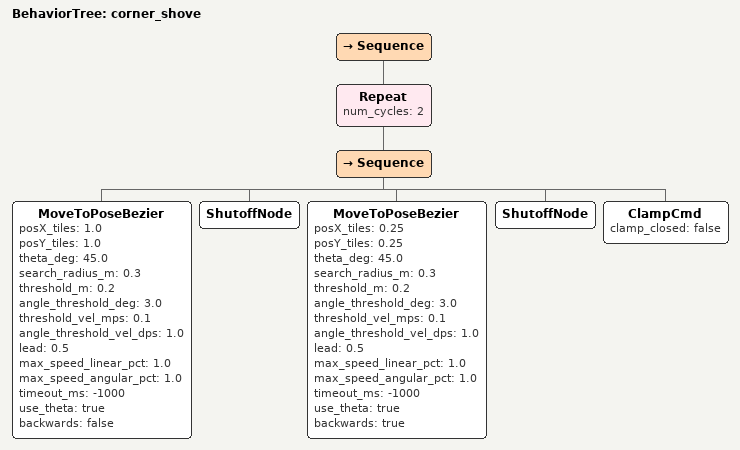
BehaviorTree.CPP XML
<?xml version="1.0" encoding="UTF-8"?>
<root BTCPP_format="4">
  <BehaviorTree ID="corner_shove">
    <Sequence>
      <Repeat num_cycles="2">
        <Sequence>
      <MoveToPoseBezier
        posX_tiles="1.0"
        posY_tiles="1.0"
        theta_deg="45.0"
        search_radius_m="0.3"
        threshold_m="0.2"
        angle_threshold_deg="3.0"
        threshold_vel_mps="0.1"
        angle_threshold_vel_dps="1.0"
        lead="0.5"
        max_speed_linear_pct="1.0"
        max_speed_angular_pct="1.0"
        timeout_ms="-1000"
        use_theta="true"
        backwards="false"/>
      <ShutoffNode/>

      <MoveToPoseBezier
        posX_tiles="0.25"
        posY_tiles="0.25"
        theta_deg="45.0"
        search_radius_m="0.3"
        threshold_m="0.2"
        angle_threshold_deg="3.0"
        threshold_vel_mps="0.1"
        angle_threshold_vel_dps="1.0"
        lead="0.5"
        max_speed_linear_pct="1.0"
        max_speed_angular_pct="1.0"
        timeout_ms="-1000"
        use_theta="true"
        backwards="true"/>
      <ShutoffNode/>
      <ClampCmd clamp_closed="false"/>
        </Sequence>
      </Repeat>
    </Sequence>
  </BehaviorTree>

</root>
